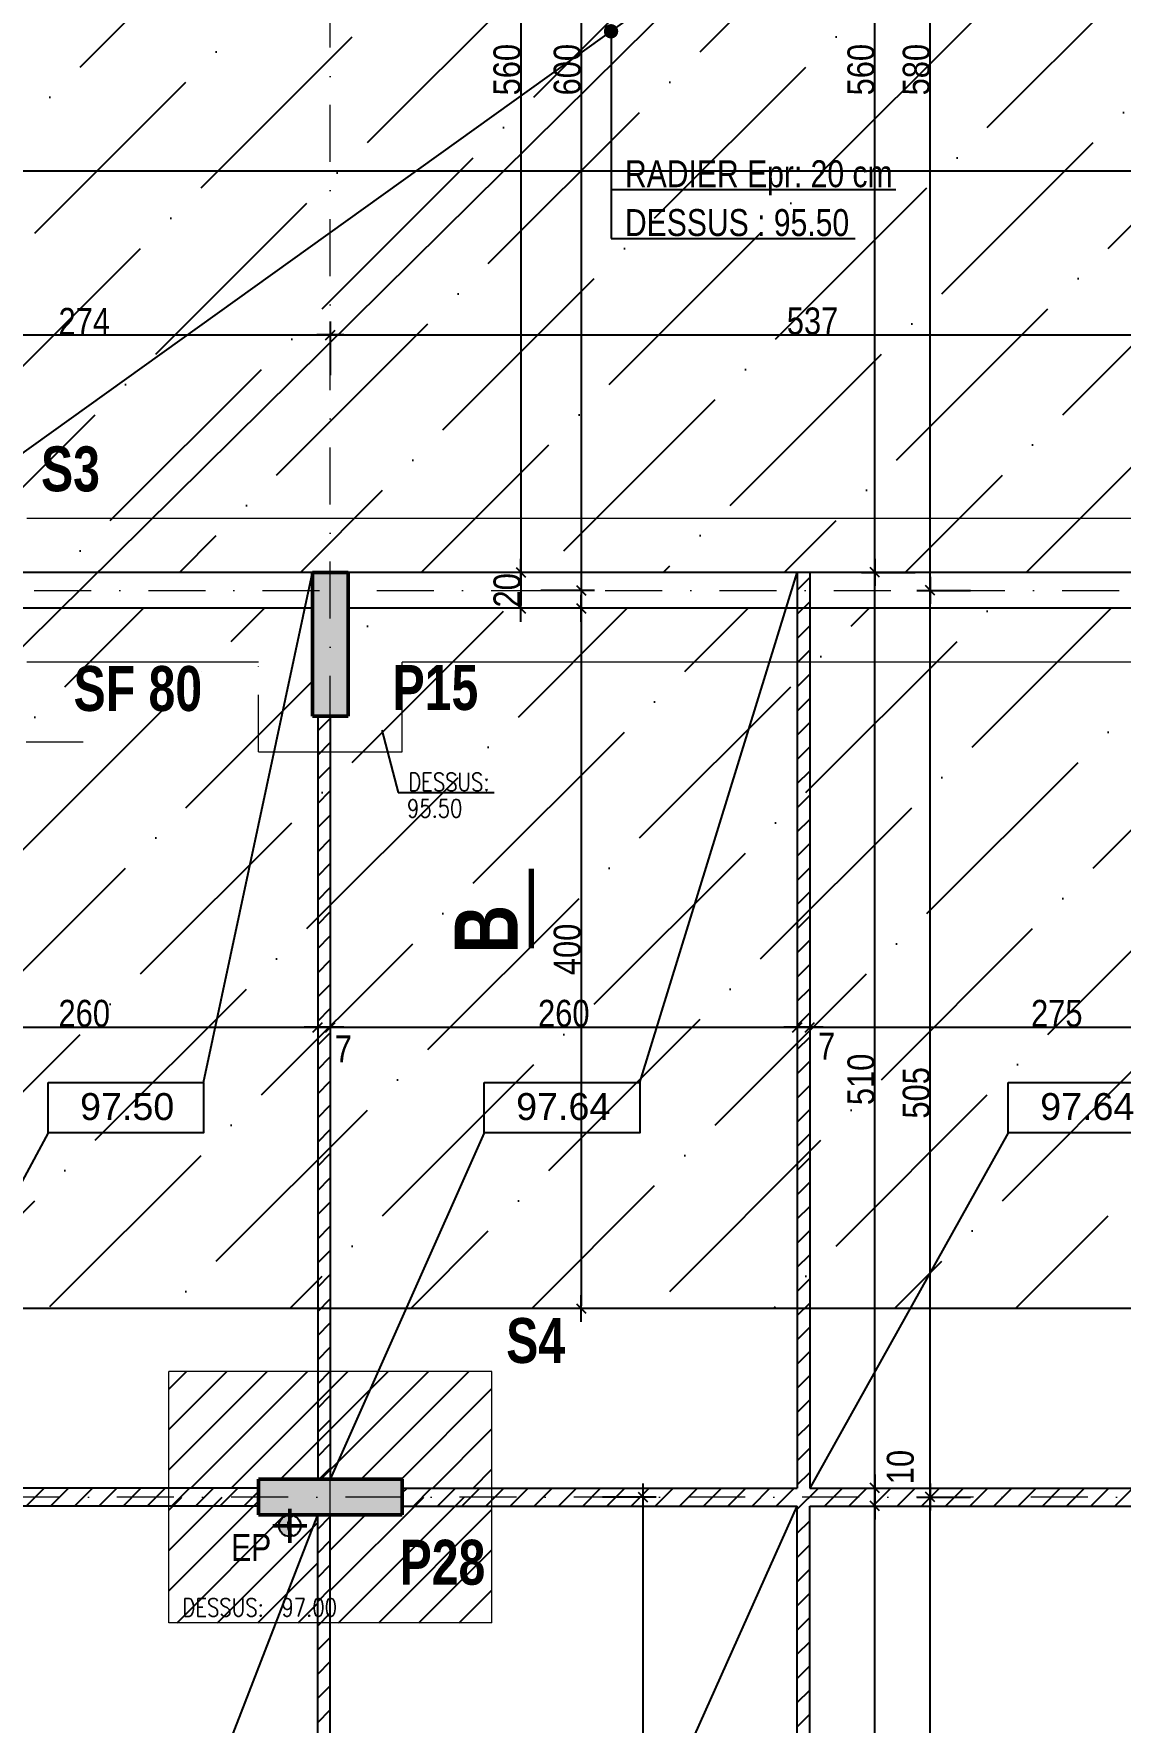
# Model space of a CAD drawing. Header units: centimetres. Extents: x -4990 to 114398, y -61489 to -12305.
# Drawn here: x 41935 to 42539, y -19309 to -18368 of the extents above; entities that cross this region are included whole.
import ezdxf
from ezdxf.enums import TextEntityAlignment as Align

# ---------------------------------------------------------------- set-up
doc = ezdxf.new("R2010")
doc.units = ezdxf.units.CM
doc.header["$LTSCALE"] = 0.5
for name, pattern in [('CACHEX2', [19.05, 12.7, -6.35]), ('TIRETPT2', [12.7, 6.35, -3.175, 0, -3.175]), ('TIRETPTX2', [50.8, 25.4, -12.7, 0, -12.7])]:
    doc.linetypes.add(name, pattern=pattern)
doc.layers.get('DEFPOINTS').update_dxf_attribs({"linetype": 'CONTINUOUS'})
for name, color, linetype in [('01_cloisons', 1, 'CONTINUOUS'), ('01_cote_gen', 4, 'CONTINUOUS'), ('01_linteaux', 2, 'CONTINUOUS'), ('01_poch_murs', 253, 'CONTINUOUS'), ('01_poch_poteaux', 250, 'CONTINUOUS'), ('01_poch_Semelles', 253, 'CONTINUOUS'), ('01_resv', 32, 'CONTINUOUS'), ('01_texte', 230, 'CONTINUOUS'), ('AA_COTES', 2, 'CONTINUOUS')]:
    doc.layers.add(name, color=color, linetype=linetype)
for name, color, linetype, lineweight in [('01_murs_coup', 5, 'CONTINUOUS', 60), ('01_sem', 42, 'CONTINUOUS', 15), ('01_tram_axes', 2, 'TIRETPTX2', 9)]:
    doc.layers.add(name, color=color, linetype=linetype, lineweight=lineweight)
doc.styles.add('ARIAL', font='arial.ttf')
doc.styles.add('impact', font='impact.ttf')
doc.styles.add('MATTE_TXT', font='arial.ttf')
doc.styles.add('SIMPLEX1', font='SIMPLEX.shx', dxfattribs={"width": 0.8, "height": 10})
doc.styles.add('STYLE2', font='ARIALN.TTF')
doc.dimstyles.new('JB50', dxfattribs={"dimscale": 0.1, "dimtxt": 150, "dimasz": 15, "dimexe": 0.1, "dimexo": 0.1, "dimgap": 0.09, "dimtad": 1, "dimdec": 1, "dimdsep": 46, "dimtxsty": 'STYLE2', "dimblk1": 'BOND_G', "dimblk2": 'BOND_D', "dimsah": 1, "dimcen": 1.5, "dimdle": 0.01, "dimse1": 1, "dimse2": 1, "dimclrd": 4, "dimclre": 2, "dimclrt": 6, "dimazin": 2, "dimtfac": 2.333333, "dimtdec": 1, "dimtix": 1, "dimtmove": 2, "dimatfit": 3, "dimldrblk": 'BOND_G', "dimfxl": 1, "dimtolj": 1, "dimtzin": 0, "dimarcsym": 0})
pattern_1 = [(45, (-10233.557, 8782.937), (-6.7351921, 6.7351921), [])]

# ---------------------------------------------------------------- blocks, each defined once
blk = doc.blocks.new('BOND_G')
at = {"layer": 'AA_COTES', "color": 0}
for p, q in [((0, -5), (0, 15)), ((5, 0), (-5, 0)), ((1.77, 1.77), (-1.77, -1.77))]:
    blk.add_line(p, q, dxfattribs=at)
blk = doc.blocks.new('BOND_D')
at = {"layer": 'AA_COTES', "color": 0}
for p, q in [((5, 0), (-5, 0)), ((-1.77, -1.77), (1.77, 1.77)), ((0, 5), (0, -15))]:
    blk.add_line(p, q, dxfattribs=at)
blk = doc.blocks.new('*D97')
at = {"layer": '01_cote_gen', "color": 4, "lineweight": -2, "transparency": 16777216}
blk.add_line((41827.13, -18536.22), (42098.14, -18536.22), dxfattribs=at)
at = {"layer": 'DEFPOINTS', "color": 0, "transparency": 16777216}
for p in [(42099.64, -18536.22), (42099.64, -18567), (41825.63, -18574.16)]:
    blk.add_point(p, dxfattribs=at)
at = {"layer": '01_cote_gen', "color": 4, "lineweight": -2, "transparency": 16777216, "xscale": 1.5, "yscale": 1.5, "zscale": 1.5, "rotation": 180}
blk.add_blockref('BOND_G', (41825.63, -18536.22), dxfattribs=at)
at = {"layer": '01_cote_gen', "color": 4, "lineweight": -2, "transparency": 16777216, "xscale": 1.5, "yscale": 1.5, "zscale": 1.5}
blk.add_blockref('BOND_D', (42099.64, -18536.22), dxfattribs=at)
at = {"layer": '01_cote_gen', "color": 6, "transparency": 16777216, "insert": (41962.64, -18528.68), "char_height": 15, "attachment_point": 5, "style": 'STYLE2'}
blk.add_mtext('\\A1;274', dxfattribs=at)
blk = doc.blocks.new('*D98')
at = {"layer": '01_cote_gen', "color": 4, "lineweight": -2, "transparency": 16777216}
blk.add_line((42101.14, -18536.22), (42635.13, -18536.22), dxfattribs=at)
at = {"layer": 'DEFPOINTS', "color": 0, "transparency": 16777216}
for p in [(42636.63, -18536.22), (42099.64, -18567), (42636.63, -18567)]:
    blk.add_point(p, dxfattribs=at)
at = {"layer": '01_cote_gen', "color": 4, "lineweight": -2, "transparency": 16777216, "xscale": 1.5, "yscale": 1.5, "zscale": 1.5, "rotation": 180}
blk.add_blockref('BOND_G', (42099.64, -18536.22), dxfattribs=at)
at = {"layer": '01_cote_gen', "color": 4, "lineweight": -2, "transparency": 16777216, "xscale": 1.5, "yscale": 1.5, "zscale": 1.5}
blk.add_blockref('BOND_D', (42636.63, -18536.22), dxfattribs=at)
at = {"layer": '01_cote_gen', "color": 6, "transparency": 16777216, "insert": (42368.14, -18528.55), "char_height": 15, "attachment_point": 5, "style": 'STYLE2'}
blk.add_mtext('\\A1;537', dxfattribs=at)
blk = doc.blocks.new('*D209')
at = {"layer": '01_cote_gen', "color": 4, "lineweight": -2, "transparency": 16777216}
blk.add_line((42273.64, -19184.98), (42273.64, -19626.48), dxfattribs=at)
at = {"layer": 'DEFPOINTS', "color": 0, "transparency": 16777216}
for p in [(42210.85, -19183.48), (42273.64, -19627.98), (42281.94, -19627.98)]:
    blk.add_point(p, dxfattribs=at)
at = {"layer": '01_cote_gen', "color": 4, "lineweight": -2, "transparency": 16777216, "xscale": 1.5, "yscale": 1.5, "zscale": 1.5}
for name, p, rotation in [('BOND_G', (42273.64, -19183.48), 90), ('BOND_D', (42273.64, -19627.98), 270)]:
    blk.add_blockref(name, p, dxfattribs=dict(at, rotation=rotation))
at = {"layer": '01_cote_gen', "color": 6, "transparency": 16777216, "insert": (42266, -19405.73), "char_height": 15, "attachment_point": 5, "rotation": 90, "style": 'STYLE2'}
blk.add_mtext('\\A1;444.5', dxfattribs=at)
blk = doc.blocks.new('*D215')
at = {"layer": '01_cote_gen', "color": 4, "lineweight": -2, "transparency": 16777216}
blk.add_line((42433.65, -19656.98), (42433.65, -19184.98), dxfattribs=at)
at = {"layer": 'DEFPOINTS', "color": 0, "transparency": 16777216}
for p in [(42433.65, -19183.48), (42494.11, -19183.48), (42474.42, -19658.48)]:
    blk.add_point(p, dxfattribs=at)
at = {"layer": '01_cote_gen', "color": 4, "lineweight": -2, "transparency": 16777216, "xscale": 1.5, "yscale": 1.5, "zscale": 1.5}
for name, p, rotation in [('BOND_D', (42433.65, -19183.48), 90), ('BOND_G', (42433.65, -19658.48), 270)]:
    blk.add_blockref(name, p, dxfattribs=dict(at, rotation=rotation))
at = {"layer": '01_cote_gen', "color": 6, "transparency": 16777216, "insert": (42426.01, -19420.98), "char_height": 15, "attachment_point": 5, "rotation": 90, "style": 'STYLE2'}
blk.add_mtext('\\A1;475', dxfattribs=at)
blk = doc.blocks.new('*D216')
at = {"layer": '01_cote_gen', "color": 4, "lineweight": -2, "transparency": 16777216}
blk.add_line((42433.65, -19181.98), (42433.65, -18679.98), dxfattribs=at)
at = {"layer": 'DEFPOINTS', "color": 0, "transparency": 16777216}
for p in [(42433.65, -18678.48), (42531.61, -18678.48), (42507.18, -19183.48)]:
    blk.add_point(p, dxfattribs=at)
at = {"layer": '01_cote_gen', "color": 4, "lineweight": -2, "transparency": 16777216, "xscale": 1.5, "yscale": 1.5, "zscale": 1.5}
for name, p, rotation in [('BOND_D', (42433.65, -18678.48), 90), ('BOND_G', (42433.65, -19183.48), 270)]:
    blk.add_blockref(name, p, dxfattribs=dict(at, rotation=rotation))
at = {"layer": '01_cote_gen', "color": 6, "transparency": 16777216, "insert": (42425.98, -18958.37), "char_height": 15, "attachment_point": 5, "rotation": 90, "style": 'STYLE2'}
blk.add_mtext('\\A1;505', dxfattribs=at)
blk = doc.blocks.new('*D217')
at = {"layer": '01_cote_gen', "color": 4, "lineweight": -2, "transparency": 16777216}
blk.add_line((42433.65, -18676.98), (42433.65, -18099.98), dxfattribs=at)
at = {"layer": 'DEFPOINTS', "color": 0, "transparency": 16777216}
for p in [(42433.65, -18098.48), (42533.8, -18098.48), (42506.65, -18678.48)]:
    blk.add_point(p, dxfattribs=at)
at = {"layer": '01_cote_gen', "color": 4, "lineweight": -2, "transparency": 16777216, "xscale": 1.5, "yscale": 1.5, "zscale": 1.5}
for name, p, rotation in [('BOND_D', (42433.65, -18098.48), 90), ('BOND_G', (42433.65, -18678.48), 270)]:
    blk.add_blockref(name, p, dxfattribs=dict(at, rotation=rotation))
at = {"layer": '01_cote_gen', "color": 6, "transparency": 16777216, "insert": (42425.98, -18388.48), "char_height": 15, "attachment_point": 5, "rotation": 90, "style": 'STYLE2'}
blk.add_mtext('\\A1;580', dxfattribs=at)
blk = doc.blocks.new('*D220')
at = {"layer": '01_cote_gen', "color": 4, "lineweight": -2, "transparency": 16777216}
blk.add_line((42239.29, -18089.98), (42239.29, -18686.98), dxfattribs=at)
at = {"layer": 'DEFPOINTS', "color": 0, "transparency": 16777216}
for p in [(42240.88, -18088.48), (42239.29, -18688.48), (42240.88, -18688.48)]:
    blk.add_point(p, dxfattribs=at)
at = {"layer": '01_cote_gen', "color": 4, "lineweight": -2, "transparency": 16777216, "xscale": 1.5, "yscale": 1.5, "zscale": 1.5}
for name, p, rotation in [('BOND_G', (42239.29, -18088.48), 90), ('BOND_D', (42239.29, -18688.48), 270)]:
    blk.add_blockref(name, p, dxfattribs=dict(at, rotation=rotation))
at = {"layer": '01_cote_gen', "color": 6, "transparency": 16777216, "insert": (42231.62, -18388.48), "char_height": 15, "attachment_point": 5, "rotation": 90, "style": 'STYLE2'}
blk.add_mtext('\\A1;600', dxfattribs=at)
blk = doc.blocks.new('*D221')
at = {"layer": '01_cote_gen', "color": 4, "lineweight": -2, "transparency": 16777216}
blk.add_line((42205.75, -18109.98), (42205.75, -18666.98), dxfattribs=at)
at = {"layer": 'DEFPOINTS', "color": 0, "transparency": 16777216}
for p in [(42183.25, -18108.48), (42183.25, -18668.48), (42205.75, -18668.48)]:
    blk.add_point(p, dxfattribs=at)
at = {"layer": '01_cote_gen', "color": 4, "lineweight": -2, "transparency": 16777216, "xscale": 1.5, "yscale": 1.5, "zscale": 1.5}
for name, p, rotation in [('BOND_G', (42205.75, -18108.48), 90), ('BOND_D', (42205.75, -18668.48), 270)]:
    blk.add_blockref(name, p, dxfattribs=dict(at, rotation=rotation))
at = {"layer": '01_cote_gen', "color": 6, "transparency": 16777216, "insert": (42198.08, -18388.48), "char_height": 15, "attachment_point": 5, "rotation": 90, "style": 'STYLE2'}
blk.add_mtext('\\A1;560', dxfattribs=at)
blk = doc.blocks.new('*D222')
at = {"layer": '01_cote_gen', "color": 4, "lineweight": -2, "transparency": 16777216}
blk.add_line((42205.75, -18669.98), (42205.75, -18686.98), dxfattribs=at)
at = {"layer": 'DEFPOINTS', "color": 0, "transparency": 16777216}
for p in [(42183.25, -18668.48), (42183.25, -18688.48), (42205.75, -18688.48)]:
    blk.add_point(p, dxfattribs=at)
at = {"layer": '01_cote_gen', "color": 4, "lineweight": -2, "transparency": 16777216, "xscale": 1.5, "yscale": 1.5, "zscale": 1.5}
for name, p, rotation in [('BOND_G', (42205.75, -18668.48), 90), ('BOND_D', (42205.75, -18688.48), 270)]:
    blk.add_blockref(name, p, dxfattribs=dict(at, rotation=rotation))
at = {"layer": '01_cote_gen', "color": 6, "transparency": 16777216, "insert": (42198.08, -18678.48), "char_height": 15, "attachment_point": 5, "rotation": 90, "style": 'STYLE2'}
blk.add_mtext('\\A1;20', dxfattribs=at)
blk = doc.blocks.new('*D361')
at = {"layer": '01_cote_gen', "color": 4, "lineweight": -2, "transparency": 16777216}
blk.add_line((42239.29, -18679.98), (42239.29, -19076.98), dxfattribs=at)
at = {"layer": 'DEFPOINTS', "color": 0, "transparency": 16777216}
for p in [(42257.1, -18678.48), (42239.29, -19078.48), (42272.96, -19078.48)]:
    blk.add_point(p, dxfattribs=at)
at = {"layer": '01_cote_gen', "color": 4, "lineweight": -2, "transparency": 16777216, "xscale": 1.5, "yscale": 1.5, "zscale": 1.5}
for name, p, rotation in [('BOND_G', (42239.29, -18678.48), 90), ('BOND_D', (42239.29, -19078.48), 270)]:
    blk.add_blockref(name, p, dxfattribs=dict(at, rotation=rotation))
at = {"layer": '01_cote_gen', "color": 6, "transparency": 16777216, "insert": (42231.62, -18878.48), "char_height": 15, "attachment_point": 5, "rotation": 90, "style": 'STYLE2'}
blk.add_mtext('\\A1;400', dxfattribs=at)
blk = doc.blocks.new('*D535')
at = {"layer": '01_cote_gen', "color": 4, "lineweight": -2, "transparency": 16777216}
blk.add_line((42402.85, -19696.98), (42402.85, -19189.98), dxfattribs=at)
at = {"layer": 'DEFPOINTS', "color": 0, "transparency": 16777216}
for p in [(42402.85, -19188.48), (42478.32, -19188.48), (42418.21, -19698.48)]:
    blk.add_point(p, dxfattribs=at)
at = {"layer": '01_cote_gen', "color": 4, "lineweight": -2, "transparency": 16777216, "xscale": 1.5, "yscale": 1.5, "zscale": 1.5}
for name, p, rotation in [('BOND_D', (42402.85, -19188.48), 90), ('BOND_G', (42402.85, -19698.48), 270)]:
    blk.add_blockref(name, p, dxfattribs=dict(at, rotation=rotation))
at = {"layer": '01_cote_gen', "color": 6, "transparency": 16777216, "insert": (42395.18, -19443.48), "char_height": 15, "attachment_point": 5, "rotation": 90, "style": 'STYLE2'}
blk.add_mtext('\\A1;510', dxfattribs=at)
blk = doc.blocks.new('*D536')
at = {"layer": '01_cote_gen', "color": 4, "lineweight": -2, "transparency": 16777216}
blk.add_line((42402.85, -19186.98), (42402.85, -19179.98), dxfattribs=at)
at = {"layer": 'DEFPOINTS', "color": 0, "transparency": 16777216}
for p in [(42402.85, -19178.48), (42478.32, -19178.48), (42478.32, -19188.48)]:
    blk.add_point(p, dxfattribs=at)
at = {"layer": '01_cote_gen', "color": 4, "lineweight": -2, "transparency": 16777216, "xscale": 1.5, "yscale": 1.5, "zscale": 1.5}
for name, p, rotation in [('BOND_D', (42402.85, -19178.48), 90), ('BOND_G', (42402.85, -19188.48), 270)]:
    blk.add_blockref(name, p, dxfattribs=dict(at, rotation=rotation))
at = {"layer": '01_cote_gen', "color": 6, "transparency": 16777216, "insert": (42417.1, -19166.78), "char_height": 15, "attachment_point": 5, "rotation": 90, "style": 'STYLE2'}
blk.add_mtext('\\A1;10', dxfattribs=at)
blk = doc.blocks.new('*D537')
at = {"layer": '01_cote_gen', "color": 4, "lineweight": -2, "transparency": 16777216}
blk.add_line((42402.85, -19176.98), (42402.85, -18669.98), dxfattribs=at)
at = {"layer": 'DEFPOINTS', "color": 0, "transparency": 16777216}
for p in [(42399.71, -18668.48), (42402.85, -18668.48), (42500.25, -19178.48)]:
    blk.add_point(p, dxfattribs=at)
at = {"layer": '01_cote_gen', "color": 4, "lineweight": -2, "transparency": 16777216, "xscale": 1.5, "yscale": 1.5, "zscale": 1.5}
for name, p, rotation in [('BOND_D', (42402.85, -18668.48), 90), ('BOND_G', (42402.85, -19178.48), 270)]:
    blk.add_blockref(name, p, dxfattribs=dict(at, rotation=rotation))
at = {"layer": '01_cote_gen', "color": 6, "transparency": 16777216, "insert": (42395.18, -18950.87), "char_height": 15, "attachment_point": 5, "rotation": 90, "style": 'STYLE2'}
blk.add_mtext('\\A1;510', dxfattribs=at)
blk = doc.blocks.new('*D538')
at = {"layer": '01_cote_gen', "color": 4, "lineweight": -2, "transparency": 16777216}
blk.add_line((42402.85, -18666.98), (42402.85, -18109.98), dxfattribs=at)
at = {"layer": 'DEFPOINTS', "color": 0, "transparency": 16777216}
for p in [(42398.47, -18108.48), (42402.85, -18108.48), (42366.64, -18668.48)]:
    blk.add_point(p, dxfattribs=at)
at = {"layer": '01_cote_gen', "color": 4, "lineweight": -2, "transparency": 16777216, "xscale": 1.5, "yscale": 1.5, "zscale": 1.5}
for name, p, rotation in [('BOND_D', (42402.85, -18108.48), 90), ('BOND_G', (42402.85, -18668.48), 270)]:
    blk.add_blockref(name, p, dxfattribs=dict(at, rotation=rotation))
at = {"layer": '01_cote_gen', "color": 6, "transparency": 16777216, "insert": (42395.18, -18388.48), "char_height": 15, "attachment_point": 5, "rotation": 90, "style": 'STYLE2'}
blk.add_mtext('\\A1;560', dxfattribs=at)
blk = doc.blocks.new('*D558')
at = {"layer": '01_cote_gen', "color": 4, "lineweight": -2, "transparency": 16777216}
blk.add_line((41834.14, -18921.85), (42091.14, -18921.85), dxfattribs=at)
at = {"layer": 'DEFPOINTS', "color": 0, "transparency": 16777216}
for p in [(42092.64, -18921.85), (41832.64, -18958.59), (42092.64, -18952.03)]:
    blk.add_point(p, dxfattribs=at)
at = {"layer": '01_cote_gen', "color": 4, "lineweight": -2, "transparency": 16777216, "xscale": 1.5, "yscale": 1.5, "zscale": 1.5, "rotation": 180}
blk.add_blockref('BOND_G', (41832.64, -18921.85), dxfattribs=at)
at = {"layer": '01_cote_gen', "color": 4, "lineweight": -2, "transparency": 16777216, "xscale": 1.5, "yscale": 1.5, "zscale": 1.5}
blk.add_blockref('BOND_D', (42092.64, -18921.85), dxfattribs=at)
at = {"layer": '01_cote_gen', "color": 6, "transparency": 16777216, "insert": (41962.64, -18914.18), "char_height": 15, "attachment_point": 5, "style": 'STYLE2'}
blk.add_mtext('\\A1;260', dxfattribs=at)
blk = doc.blocks.new('*D559')
at = {"layer": '01_cote_gen', "color": 4, "lineweight": -2, "transparency": 16777216}
blk.add_line((42094.14, -18921.85), (42098.14, -18921.85), dxfattribs=at)
at = {"layer": 'DEFPOINTS', "color": 0, "transparency": 16777216}
for p in [(42099.64, -18921.85), (42092.64, -18938.91), (42099.64, -18938.91)]:
    blk.add_point(p, dxfattribs=at)
at = {"layer": '01_cote_gen', "color": 4, "lineweight": -2, "transparency": 16777216, "xscale": 1.5, "yscale": 1.5, "zscale": 1.5, "rotation": 180}
blk.add_blockref('BOND_G', (42092.64, -18921.85), dxfattribs=at)
at = {"layer": '01_cote_gen', "color": 4, "lineweight": -2, "transparency": 16777216, "xscale": 1.5, "yscale": 1.5, "zscale": 1.5}
blk.add_blockref('BOND_D', (42099.64, -18921.85), dxfattribs=at)
at = {"layer": '01_cote_gen', "color": 6, "transparency": 16777216, "insert": (42106.89, -18933.85), "char_height": 15, "attachment_point": 5, "style": 'STYLE2'}
blk.add_mtext('\\A1;7', dxfattribs=at)
blk = doc.blocks.new('*D560')
at = {"layer": '01_cote_gen', "color": 4, "lineweight": -2, "transparency": 16777216}
blk.add_line((42101.14, -18921.85), (42358.14, -18921.85), dxfattribs=at)
at = {"layer": 'DEFPOINTS', "color": 0, "transparency": 16777216}
for p in [(42099.64, -18906.89), (42359.64, -18914.81), (42359.64, -18921.85)]:
    blk.add_point(p, dxfattribs=at)
at = {"layer": '01_cote_gen', "color": 4, "lineweight": -2, "transparency": 16777216, "xscale": 1.5, "yscale": 1.5, "zscale": 1.5, "rotation": 180}
blk.add_blockref('BOND_G', (42099.64, -18921.85), dxfattribs=at)
at = {"layer": '01_cote_gen', "color": 4, "lineweight": -2, "transparency": 16777216, "xscale": 1.5, "yscale": 1.5, "zscale": 1.5}
blk.add_blockref('BOND_D', (42359.64, -18921.85), dxfattribs=at)
at = {"layer": '01_cote_gen', "color": 6, "transparency": 16777216, "insert": (42229.64, -18914.18), "char_height": 15, "attachment_point": 5, "style": 'STYLE2'}
blk.add_mtext('\\A1;260', dxfattribs=at)
blk = doc.blocks.new('*D561')
at = {"layer": '01_cote_gen', "color": 4, "lineweight": -2, "transparency": 16777216}
blk.add_line((42361.14, -18921.85), (42365.14, -18921.85), dxfattribs=at)
at = {"layer": 'DEFPOINTS', "color": 0, "transparency": 16777216}
for p in [(42366.64, -18921.85), (42366.64, -18937.98), (42359.64, -18944.35)]:
    blk.add_point(p, dxfattribs=at)
at = {"layer": '01_cote_gen', "color": 4, "lineweight": -2, "transparency": 16777216, "xscale": 1.5, "yscale": 1.5, "zscale": 1.5, "rotation": 180}
blk.add_blockref('BOND_G', (42359.64, -18921.85), dxfattribs=at)
at = {"layer": '01_cote_gen', "color": 4, "lineweight": -2, "transparency": 16777216, "xscale": 1.5, "yscale": 1.5, "zscale": 1.5}
blk.add_blockref('BOND_D', (42366.64, -18921.85), dxfattribs=at)
at = {"layer": '01_cote_gen', "color": 6, "transparency": 16777216, "insert": (42375.99, -18932.33), "char_height": 15, "attachment_point": 5, "style": 'STYLE2'}
blk.add_mtext('\\A1;7', dxfattribs=at)
blk = doc.blocks.new('*D562')
at = {"layer": '01_cote_gen', "color": 4, "lineweight": -2, "transparency": 16777216}
blk.add_line((42368.14, -18921.85), (42640.13, -18921.85), dxfattribs=at)
at = {"layer": 'DEFPOINTS', "color": 0, "transparency": 16777216}
for p in [(42366.64, -18907.35), (42641.63, -18911.04), (42641.63, -18921.85)]:
    blk.add_point(p, dxfattribs=at)
at = {"layer": '01_cote_gen', "color": 4, "lineweight": -2, "transparency": 16777216, "xscale": 1.5, "yscale": 1.5, "zscale": 1.5, "rotation": 180}
blk.add_blockref('BOND_G', (42366.64, -18921.85), dxfattribs=at)
at = {"layer": '01_cote_gen', "color": 4, "lineweight": -2, "transparency": 16777216, "xscale": 1.5, "yscale": 1.5, "zscale": 1.5}
blk.add_blockref('BOND_D', (42641.63, -18921.85), dxfattribs=at)
at = {"layer": '01_cote_gen', "color": 6, "transparency": 16777216, "insert": (42504.14, -18914.18), "char_height": 15, "attachment_point": 5, "style": 'STYLE2'}
blk.add_mtext('\\A1;275', dxfattribs=at)

msp = doc.modelspace()

# ---------------------------------------------------------------- hatches: boundary and pattern name
at = {"layer": '01_poch_murs'}
h = msp.add_hatch(dxfattribs=at)
h.set_pattern_fill('ANSI36', color=256, scale=15)
h.paths.add_polyline_path([(42636.494, -17603.484), (41415.633, -17603.484), (41415.633, -18668.489), (41535.633, -18668.484), (41555.633, -18668.484), (41555.633, -19078.484), (42636.633, -19078.484), (42636.633, -18748.484), (42616.633, -18748.484), (42616.633, -18688.484), (42109.643, -18688.484), (42109.643, -18748.484), (42089.643, -18748.484), (42089.643, -18688.484), (41835.633, -18688.484), (41835.633, -18857.484), (41815.633, -18857.484), (41815.633, -18683.484), (41765.633, -18683.484), (41765.633, -18093.484), (41815.633, -18093.484), (41815.633, -18028.484), (41835.633, -18028.484), (41835.633, -18088.484), (42089.643, -18088.484), (42089.643, -18028.484), (42109.643, -18028.484), (42109.643, -18088.484), (42616.633, -18088.484), (42616.633, -18028.484), (42636.633, -18028.484)])
h.paths.add_polyline_path([(41565.643, -17918.484), (41565.643, -18108.484), (41547.643, -18108.484), (41547.643, -17918.484)], flags=16)
h.paths.add_polyline_path([(42616.633, -18108.484), (42109.643, -18108.484), (42089.643, -18108.484), (41835.633, -18108.484), (41835.633, -18668.484), (42089.643, -18668.484), (42109.643, -18668.484), (42616.633, -18668.484)], flags=17)
h.paths.add_polyline_path([(42468.672, -18321.464), (42468.672, -18215.464), (42574.672, -18215.464), (42574.672, -18321.464)], flags=16)
h.paths.add_polyline_path([(42471.672, -18318.464), (42471.672, -18218.464), (42571.672, -18218.464), (42571.672, -18318.464)], flags=0)
h.paths.add_polyline_path([(42616.633, -18088.484), (42109.643, -18088.484), (42109.643, -18108.484), (42616.633, -18108.484)], flags=17)
h.paths.add_polyline_path([(42636.633, -18108.484), (42616.633, -18108.484), (42616.633, -18668.484), (42636.633, -18668.484)], flags=17)
h.paths.add_polyline_path([(43036.633, -17603.484), (42713.63, -17603.874, -0.4142136), (42718.25, -17608.494, -1), (42709.01, -17608.494, -0.4142136), (42713.63, -17603.874), (42638.633, -17603.484), (42638.633, -18028.484), (42658.633, -18028.484), (42658.633, -18108.484), (42638.633, -18108.484), (42638.633, -18668.484), (42658.633, -18668.484), (42658.633, -18748.484), (42638.633, -18748.484), (42638.633, -19078.484), (43036.633, -19078.484)])
h = msp.add_hatch(dxfattribs=at)
h.set_pattern_fill('ANSI31', color=256, scale=3)
h.set_pattern_definition(pattern_1)
h.paths.add_polyline_path([(42366.643, -18668.484), (42359.643, -18668.484), (42359.643, -19178.484), (42139.643, -19178.484), (42139.643, -19188.484), (42359.643, -19188.484), (42359.643, -19698.484), (42366.643, -19698.484), (42366.643, -19188.484), (42556.643, -19188.484), (42556.643, -19178.484), (42366.643, -19178.484)])
h = msp.add_hatch(dxfattribs=at)
h.set_pattern_fill('ANSI31', color=256, scale=3)
h.set_pattern_definition(pattern_1)
h.paths.add_polyline_path([(42099.643, -18748.479), (42092.643, -18748.479), (42092.643, -19173.489), (42099.643, -19173.489)])
h = msp.add_hatch(dxfattribs=at)
h.set_pattern_fill('ANSI31', color=256, scale=3)
h.set_pattern_definition(pattern_1)
h.paths.add_polyline_path([(42059.643, -19178.484), (41835.633, -19178.484), (41835.633, -19188.484), (42059.643, -19188.484)])
h = msp.add_hatch(dxfattribs=at)
h.set_pattern_fill('ANSI31', color=256, scale=3)
h.set_pattern_definition(pattern_1)
h.paths.add_polyline_path([(42099.643, -19193.48), (42092.643, -19193.48), (42092.643, -19588.489), (42099.643, -19588.489)])
at = {"layer": '01_poch_poteaux'}
h = msp.add_hatch(color=256, dxfattribs=at)
h.dxf.hatch_style = 1
h.paths.add_polyline_path([(42109.643, -18668.484), (42099.643, -18668.484), (42099.643, -18678.484), (42109.643, -18678.484)])
h.paths.add_polyline_path([(42099.643, -18668.484), (42089.643, -18668.484), (42089.643, -18678.484), (42099.643, -18678.484)])
h.paths.add_polyline_path([(42099.643, -18678.484), (42089.643, -18678.484), (42089.643, -18708.484), (42099.643, -18708.484)])
h.paths.add_polyline_path([(42109.643, -18678.484), (42099.643, -18678.484), (42099.643, -18708.484), (42109.643, -18708.484)])
h.paths.add_polyline_path([(42099.643, -18708.484), (42089.643, -18708.484), (42089.643, -18748.484), (42099.643, -18748.484)])
h.paths.add_polyline_path([(42109.643, -18708.484), (42099.643, -18708.484), (42099.643, -18748.484), (42109.643, -18748.484)])
h = msp.add_hatch(color=256, dxfattribs=at)
h.dxf.hatch_style = 1
h.paths.add_polyline_path([(42099.643, -19173.484), (42059.643, -19173.484), (42059.643, -19183.484), (42099.643, -19183.484)])
h.paths.add_polyline_path([(42139.643, -19173.484), (42099.643, -19173.484), (42099.643, -19183.484), (42139.643, -19183.484)])
h.paths.add_polyline_path([(42139.643, -19183.484), (42099.643, -19183.484), (42099.643, -19193.484), (42139.643, -19193.484)])
h.paths.add_polyline_path([(42099.643, -19183.484), (42059.643, -19183.484), (42059.643, -19193.484), (42099.643, -19193.484)])
at = {"layer": '01_poch_Semelles', "linetype": 'CACHEX2', "ltscale": 2}
h = msp.add_hatch(dxfattribs=at)
h.set_pattern_fill('ANSI31', color=256, scale=5)
h.paths.add_polyline_path([(42092.643, -19113.484), (42009.643, -19113.484), (42009.643, -19178.484), (42059.643, -19178.484), (42059.643, -19173.484), (42092.643, -19173.484)])
h.paths.add_polyline_path([(42099.643, -19113.484), (42092.643, -19113.484), (42092.643, -19173.484), (42099.643, -19173.484)])
h.paths.add_polyline_path([(42126.307, -19113.484), (42099.643, -19113.484), (42099.643, -19173.484)], flags=17)
h.paths.add_polyline_path([(42189.643, -19113.484), (42126.307, -19113.484), (42099.643, -19173.484), (42139.643, -19173.484), (42139.643, -19178.484), (42189.643, -19178.484)])
h.paths.add_polyline_path([(42189.643, -19188.484), (42139.643, -19188.484), (42139.643, -19193.484), (42099.643, -19193.484), (42099.643, -19253.484), (42189.643, -19253.484)])
h.paths.add_polyline_path([(42092.643, -19193.484), (42059.643, -19193.484), (42059.643, -19188.484), (42009.643, -19188.484), (42009.643, -19253.484), (42069.443, -19253.484)])
h.paths.add_polyline_path([(42092.643, -19193.484), (42069.443, -19253.484), (42092.643, -19253.484)], flags=17)
h.paths.add_polyline_path([(42059.643, -19183.484), (42009.643, -19183.484), (42009.643, -19188.484), (42059.643, -19188.484)])
h.paths.add_polyline_path([(42189.643, -19183.484), (42139.643, -19183.484), (42139.643, -19188.484), (42189.643, -19188.484)])
h.paths.add_polyline_path([(42069.35, -19252.14), (42106.35, -19252.14), (42106.35, -19237.14), (42069.35, -19237.14)], flags=9)
h.paths.add_polyline_path([(42131.278, -19240.102), (42192.913, -19240.102), (42192.913, -19201.165), (42131.278, -19201.165)], flags=9)
h.paths.add_polyline_path([(42013.827, -19252.14), (42066.065, -19252.14), (42066.065, -19237.14), (42013.827, -19237.14)], flags=24)
h.paths.add_polyline_path([(42040.628, -19222.847), (42070.491, -19222.847), (42070.491, -19200.347), (42040.628, -19200.347)], flags=24)
at = {"layer": '01_resv'}
h = msp.add_hatch(color=256, dxfattribs=at)
h.dxf.hatch_style = 1
h.paths.add_polyline_path([(42078.866, -19193.755, 0.0755456), (42077.083, -19193.484), (42077.083, -19195.509, -0.0929855)])
h.paths.add_polyline_path([(42077.083, -19195.509), (42077.083, -19193.484, 0.4047261), (42071.086, -19199.289), (42071.303, -19199.484), (42075.869, -19199.484, -0.1569985)])
h.paths.add_polyline_path([(42071.303, -19199.484), (42071.083, -19199.484, 0.4142136), (42077.083, -19205.484), (42077.083, -19204.687)])
h.paths.add_polyline_path([(42075.869, -19199.484), (42071.303, -19199.484), (42077.083, -19204.687), (42077.083, -19203.256, -0.1493372)], flags=17)
h.paths.add_polyline_path([(42077.083, -19203.256), (42077.083, -19204.687), (42077.905, -19205.428, 0.0501962), (42079.073, -19205.145, -0.1021907)])
h.paths.add_polyline_path([(42077.083, -19204.687), (42077.083, -19205.484, 0.0343801), (42077.905, -19205.428)])

# ---------------------------------------------------------------- linework, layer by layer
at = {"layer": '01_cloisons'}
for p, q in [((42359.643, -18668.484), (42359.643, -19178.484)), ((42366.643, -18668.484), (42359.643, -18668.484)), ((42366.643, -18668.484), (42366.643, -19178.484)), ((42092.643, -18748.479), (42092.643, -19173.489)), ((42092.643, -18748.479), (42099.643, -18748.479)), ((42099.643, -18748.479), (42099.643, -19173.489)), ((42092.643, -19173.489), (42099.643, -19173.489)), ((42059.643, -19178.484), (41835.633, -19178.484)), ((42059.643, -19178.484), (42059.643, -19188.484)), ((42139.643, -19178.484), (42359.643, -19178.484)), ((42139.643, -19188.484), (42139.643, -19178.484)), ((42366.643, -19178.484), (42556.643, -19178.484)), ((42059.643, -19188.484), (41835.633, -19188.484)), ((42092.643, -19588.489), (42092.643, -19193.48)), ((42092.643, -19193.48), (42099.643, -19193.48)), ((42099.643, -19588.489), (42099.643, -19193.48)), ((42139.643, -19188.484), (42359.643, -19188.484)), ((42359.643, -19698.484), (42359.643, -19188.484)), ((42366.643, -19698.484), (42366.643, -19188.484)), ((42366.643, -19188.484), (42556.643, -19188.484))]:
    msp.add_line(p, q, dxfattribs=at)
at = {"layer": '01_linteaux'}
for p, q in [((42089.643, -18668.484), (41835.633, -18668.484)), ((42616.633, -18668.484), (42109.643, -18668.484)), ((42089.643, -18688.484), (41835.633, -18688.484)), ((42616.633, -18688.484), (42109.643, -18688.484)), ((43036.633, -19078.484), (41555.633, -19078.484))]:
    msp.add_line(p, q, dxfattribs=at)
at = {"layer": '01_murs_coup', "linetype": 'Continuous', "lineweight": 50}
for p, q in [((42089.643, -18668.484), (42109.643, -18668.484)), ((42089.643, -18748.484), (42089.643, -18668.484)), ((42109.643, -18748.484), (42109.643, -18668.484)), ((42089.643, -18748.484), (42109.643, -18748.484)), ((42059.643, -19173.484), (42139.643, -19173.484)), ((42059.643, -19173.484), (42059.643, -19193.484)), ((42139.643, -19173.484), (42139.643, -19193.484)), ((42059.643, -19193.484), (42139.643, -19193.484))]:
    msp.add_line(p, q, dxfattribs=at)
at = {"layer": '01_resv', "linetype": 'Continuous', "lineweight": 50}
for p, q in [((42077.083, -19190.051), (42077.083, -19208.918)), ((42086.517, -19199.484), (42067.65, -19199.484))]:
    msp.add_line(p, q, dxfattribs=at)
at = {"layer": '01_resv'}
msp.add_circle((42077.083, -19199.484), 6, dxfattribs=at)
msp.add_arc((42082.65, -19199.383), 6.782, 123.918116, 238.171643, dxfattribs=at)
at = {"layer": '01_sem', "linetype": 'Continuous'}
for p, q in [((42586.633, -18638.484), (41930.633, -18638.484)), ((42059.643, -18718.484), (41930.633, -18718.484)), ((42586.633, -18718.484), (42139.643, -18718.484)), ((42139.643, -18768.484), (42139.643, -18718.484)), ((42059.643, -18768.484), (42139.643, -18768.484)), ((42189.643, -19113.484), (42009.643, -19113.484)), ((42009.643, -19253.484), (42009.643, -19113.484)), ((42189.643, -19253.484), (42189.643, -19113.484)), ((42189.643, -19253.484), (42009.643, -19253.484))]:
    msp.add_line(p, q, dxfattribs=at)
at = {"layer": '01_texte'}
for p, q in [((41555.633, -19078.484), (43036.633, -17613.484)), ((41835.633, -18668.484), (42616.633, -18108.484)), ((42255.937, -18367.113), (42255.937, -18482.434)), ((41800.633, -18444.756), (44585.633, -18444.756)), ((42255.937, -18455.244), (42414.546, -18455.244)), ((42255.937, -18482.434), (42391.875, -18482.434)), ((42029.097, -18952.563), (42089.643, -18668.484)), ((42271.913, -18952.563), (42359.643, -18668.484)), ((42128.383, -18756.408), (42137.478, -18791.003)), ((42137.478, -18791.003), (42190.835, -18791.003)), ((41942.519, -18980.659), (41835.633, -19178.484)), ((42185.336, -18980.659), (42099.643, -19173.484)), ((42477.117, -18980.659), (42366.643, -19178.484)), ((42006.221, -19416.99), (42092.643, -19193.484)), ((42257.429, -19416.99), (42359.643, -19188.484))]:
    msp.add_line(p, q, dxfattribs=at)
at = {"layer": '01_texte', "const_width": 4}
msp.add_lwpolyline([(42253.937, -18367.113, 1), (42257.937, -18367.113, 1)], format="xyb", close=True, dxfattribs=at)
at = {"layer": '01_texte', "const_width": 3}
msp.add_lwpolyline([(42211.56, -18833.574), (42211.56, -18877.825)], dxfattribs=at)
at = {"layer": '01_texte'}
for points in [[(41942.519, -18952.563), (42029.097, -18952.563), (42029.097, -18980.659), (41942.519, -18980.659)], [(42185.336, -18952.563), (42271.913, -18952.563), (42271.913, -18980.659), (42185.336, -18980.659)], [(42477.117, -18952.563), (42563.694, -18952.563), (42563.694, -18980.659), (42477.117, -18980.659)]]:
    msp.add_lwpolyline(points, close=True, dxfattribs=at)
at = {"layer": '01_tram_axes', "linetype": 'TIRETPT2', "ltscale": 10}
for p, q in [((42099.643, -19902.625), (42099.643, -17474.125)), ((41680.344, -18678.484), (42833.857, -18678.484)), ((42059.643, -18768.484), (42059.643, -18718.484)), ((41961.982, -18762.984), (41437.031, -18762.984)), ((42839.351, -19183.484), (41467.973, -19183.484))]:
    msp.add_line(p, q, dxfattribs=at)

# ---------------------------------------------------------------- texts
at = {"layer": '01_texte', "style": 'MATTE_TXT', "width": 0.8}
for s, p in [('RADIER Epr: 20 cm', (42263.689, -18453.942)), ('DESSUS : 95.50', (42263.689, -18481.132))]:
    msp.add_text(s, height=15, dxfattribs=at).set_placement(p)
at = {"layer": '01_texte', "style": 'impact'}
for s, p in [('S3', (41954.96, -18630.813)), ('SF 80', (41992.478, -18753.157)), ('P15', (42158.167, -18752.621)), ('S4', (42213.971, -19116.313)), ('P28', (42162.095, -19239.804))]:
    msp.add_text(s, height=25, dxfattribs=at).set_placement(p, align=Align.BOTTOM_CENTER)
at = {"layer": '01_texte', "width": 0.8}
for s, height, style, p in [('DESSUS:', 10, 'SIMPLEX1', (42165.665, -18793.192)), ('95.50', 10, 'SIMPLEX1', (42157.758, -18807.944)), ('EP', 15, 'MATTE_TXT', (42055.56, -19223.537)), ('DESSUS:', 10, 'SIMPLEX1', (42039.946, -19252.973)), ('97.00', 10, 'SIMPLEX1', (42087.85, -19252.973))]:
    msp.add_text(s, height=height, dxfattribs=dict(at, style=style)).set_placement(p, align=Align.BOTTOM_CENTER)
at = {"layer": '01_texte', "style": 'impact'}
msp.add_text('B', height=35, rotation=90, dxfattribs=at).set_placement((42214.413, -18867.2), align=Align.BOTTOM_CENTER)
at = {"layer": '01_texte', "char_height": 15, "width": 90.385, "attachment_point": 5, "style": 'ARIAL'}
for s, insert in [('97.50', (41986.53, -18966.1)), ('97.64', (42229.346, -18966.1)), ('97.64', (42521.128, -18966.1))]:
    msp.add_mtext(s, dxfattribs=dict(at, insert=insert))

# ---------------------------------------------------------------- dimensions: what is measured, and where the dimension line sits
at = {"layer": '01_cote_gen'}
for base, p1, p2, picture, middle in [((42239.286, -18688.484), (42240.883, -18088.484), (42240.883, -18688.484), '*D220', (42231.618, -18388.484)), ((42433.648, -18098.484), (42506.651, -18678.484), (42533.796, -18098.484), '*D217', (42425.981, -18388.484)), ((42205.751, -18668.484), (42183.251, -18108.484), (42183.251, -18668.484), '*D221', (42198.083, -18388.484)), ((42402.847, -18108.484), (42366.643, -18668.484), (42398.465, -18108.484), '*D538', (42395.179, -18388.484)), ((42205.751, -18688.484), (42183.251, -18668.484), (42183.251, -18688.484), '*D222', (42198.083, -18678.484)), ((42239.286, -19078.484), (42257.101, -18678.484), (42272.959, -19078.484), '*D361', (42231.618, -18878.484)), ((42273.642, -19627.984), (42210.847, -19183.484), (42281.941, -19627.984), '*D209', (42266.005, -19405.734)), ((42402.847, -19188.484), (42418.214, -19698.484), (42478.316, -19188.484), '*D535', (42395.179, -19443.484)), ((42433.648, -19183.484), (42474.422, -19658.484), (42494.105, -19183.484), '*D215', (42426.011, -19420.984))]:
    dim = msp.add_linear_dim(base=base, p1=p1, p2=p2, angle=90, dimstyle='JB50', dxfattribs=at)
    dim.commit()
    dim.dimension.update_dxf_attribs({"geometry": picture, "text_midpoint": middle})
for base, p1, p2, picture, middle in [((42099.643, -18536.216), (41825.633, -18574.16), (42099.643, -18567.005), '*D97', (41962.638, -18528.676)), ((42636.633, -18536.216), (42099.643, -18567.005), (42636.633, -18567.005), '*D98', (42368.138, -18528.548)), ((42092.643, -18921.85), (41832.643, -18958.591), (42092.643, -18952.03), '*D558', (41962.643, -18914.183)), ((42359.643, -18921.85), (42099.643, -18906.889), (42359.643, -18914.814), '*D560', (42229.643, -18914.183)), ((42641.633, -18921.85), (42366.643, -18907.347), (42641.633, -18911.045), '*D562', (42504.138, -18914.183))]:
    dim = msp.add_linear_dim(base=base, p1=p1, p2=p2, dimstyle='JB50', dxfattribs=at)
    dim.commit()
    dim.dimension.update_dxf_attribs({"geometry": picture, "text_midpoint": middle})
for base, p1, p2, picture, middle in [((42402.847, -18668.484), (42500.252, -19178.484), (42399.706, -18668.484), '*D537', (42395.179, -18950.869)), ((42433.648, -18678.484), (42507.177, -19183.484), (42531.606, -18678.484), '*D216', (42425.981, -18958.369)), ((42402.847, -19178.484), (42478.316, -19188.484), (42478.316, -19178.484), '*D536', (42417.1, -19166.784))]:
    dim = msp.add_linear_dim(base=base, p1=p1, p2=p2, angle=90, dimstyle='JB50', dxfattribs=at)
    dim.commit()
    dim.dimension.update_dxf_attribs({"geometry": picture, "text_midpoint": middle, "dimtype": 160})
for base, p1, p2, picture, middle in [((42099.643, -18921.85), (42092.643, -18938.908), (42099.643, -18938.908), '*D559', (42106.888, -18933.853)), ((42366.643, -18921.85), (42359.643, -18944.35), (42366.643, -18937.982), '*D561', (42375.995, -18932.327))]:
    dim = msp.add_linear_dim(base=base, p1=p1, p2=p2, dimstyle='JB50', dxfattribs=at)
    dim.commit()
    dim.dimension.update_dxf_attribs({"geometry": picture, "text_midpoint": middle, "dimtype": 160})

doc.saveas('drawing.dxf')
